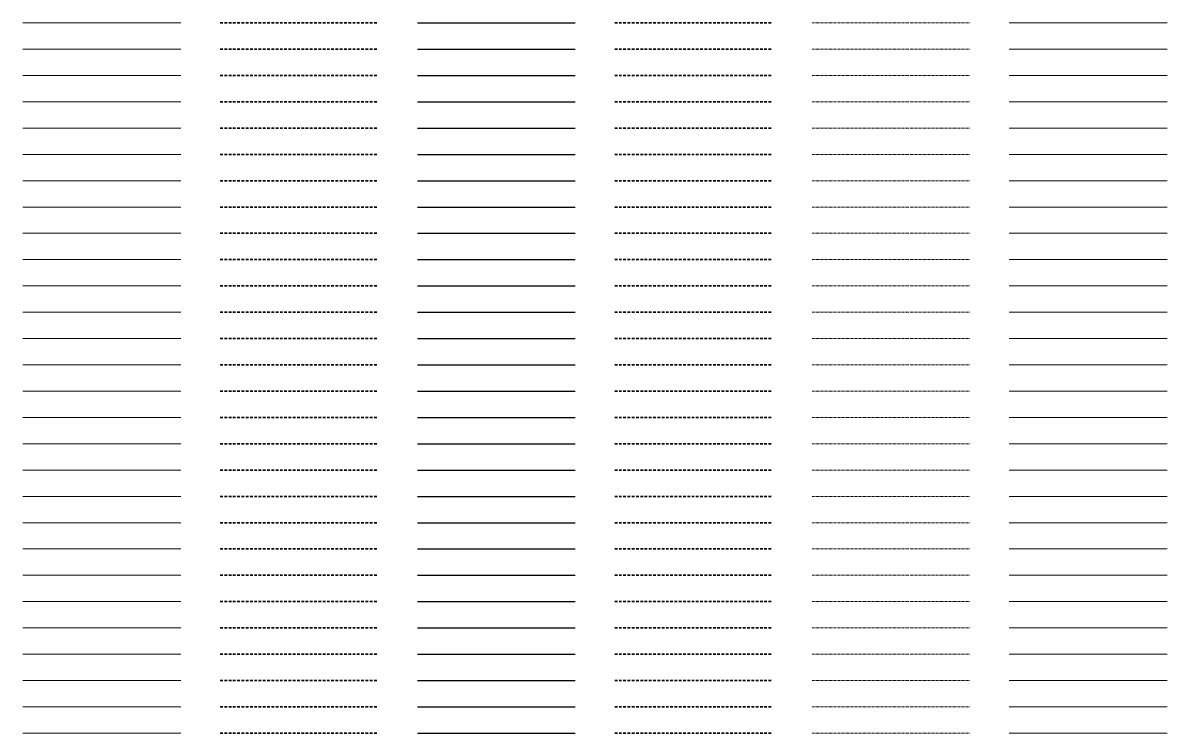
# Model space of a CAD drawing. Header units: metres. Extents: x -170 to 2070, y -13 to 17840.
# Drawn here: x 150 to 1020, y 5000 to 5540 of the extents above; entities that cross this region are included whole.
import ezdxf
from ezdxf.lldxf.tags import DXFTag

# ---------------------------------------------------------------- set-up
doc = ezdxf.new("R2010")
doc.units = ezdxf.units.M
doc.linetypes.add('KL-SO', pattern=[3.25, 2, -1.25])
doc.linetypes.add('KL-VERLATEN-SO', pattern=[3.25, 2, -0.5, 0.25, -0.5])
for name, color, linetype, lineweight in [('B-OI-KL-ET_LS_AARDING_Cu VERTIND_95-G', 7, 'Continuous', 18), ('B-OI-KL-ET_LS_AARDING_Cu VERTIND_95-RESERVE-G', 7, 'KL-RESERVE-SO', 18), ('B-OI-KL-ET_LS_AARDING_Cu VERTIND_95-VERLATEN-G', 7, 'KL-VERLATEN-SO', 18), ('B-OI-KL-ET_LS_AARDING_Cu_25-G', 7, 'Continuous', 18), ('B-OI-KL-ET_LS_AARDING_Cu_25-RESERVE-G', 7, 'KL-RESERVE-SO', 18), ('B-OI-KL-ET_LS_AARDING_Cu_25-VERLATEN-G', 7, 'KL-VERLATEN-SO', 18), ('B-OI-KL-ET_LS_AARDING_Cu_35-G', 7, 'Continuous', 18), ('B-OI-KL-ET_LS_AARDING_Cu_35-RESERVE-G', 7, 'KL-RESERVE-SO', 18), ('B-OI-KL-ET_LS_AARDING_Cu_35-VERLATEN-G', 7, 'KL-VERLATEN-SO', 18), ('B-OI-KL-ET_LS_AARDING_Cu_50-G', 7, 'Continuous', 18), ('B-OI-KL-ET_LS_AARDING_Cu_50-RESERVE-G', 7, 'KL-RESERVE-SO', 18), ('B-OI-KL-ET_LS_AARDING_Cu_50-VERLATEN-G', 7, 'KL-VERLATEN-SO', 18), ('B-OI-KL-ET_LS_AARDING_Cu_6-G', 7, 'Continuous', 18), ('B-OI-KL-ET_LS_AARDING_Cu_6-RESERVE-G', 7, 'KL-RESERVE-SO', 18), ('B-OI-KL-ET_LS_AARDING_Cu_6-VERLATEN-G', 7, 'KL-VERLATEN-SO', 18), ('B-OI-KL-ET_LS_AARDING_Cu_70-G', 7, 'Continuous', 18), ('B-OI-KL-ET_LS_AARDING_Cu_70-RESERVE-G', 7, 'KL-RESERVE-SO', 18), ('B-OI-KL-ET_LS_AARDING_Cu_70-VERLATEN-G', 7, 'KL-VERLATEN-SO', 18), ('B-OI-KL-ET_LS_AARDING_Cu_95-G', 7, 'Continuous', 18), ('B-OI-KL-ET_LS_AARDING_Cu_95-RESERVE-G', 7, 'KL-RESERVE-SO', 18), ('B-OI-KL-ET_LS_AARDING_Cu_95-VERLATEN-G', 7, 'KL-VERLATEN-SO', 18), ('B-OI-KL-ET_LS_DISTRIBUTIE_230 V_2x2.5Cu as2.5-G', 14, 'Continuous', 18), ('B-OI-KL-ET_LS_DISTRIBUTIE_230 V_2x2.5Cu as2.5-RESERVE-G', 14, 'KL-RESERVE-SO', 18), ('B-OI-KL-ET_LS_DISTRIBUTIE_230 V_2x2.5Cu as2.5-VERLATEN-G', 14, 'KL-VERLATEN-SO', 18), ('B-OI-KL-ET_LS_DISTRIBUTIE_230 V_3x10Cu as10-G', 14, 'Continuous', 18), ('B-OI-KL-ET_LS_DISTRIBUTIE_230 V_3x10Cu as10-RESERVE-G', 14, 'KL-RESERVE-SO', 18), ('B-OI-KL-ET_LS_DISTRIBUTIE_230 V_3x10Cu as10-VERLATEN-G', 14, 'KL-VERLATEN-SO', 18), ('B-OI-KL-ET_LS_DISTRIBUTIE_230 V_3x2.5Cu as2.5-G', 14, 'Continuous', 18), ('B-OI-KL-ET_LS_DISTRIBUTIE_230 V_3x2.5Cu as2.5-RESERVE-G', 14, 'KL-RESERVE-SO', 18), ('B-OI-KL-ET_LS_DISTRIBUTIE_230 V_3x2.5Cu as2.5-VERLATEN-G', 14, 'KL-VERLATEN-SO', 18), ('B-OI-KL-ET_LS_DISTRIBUTIE_230 V_3x6Cu as6-G', 14, 'Continuous', 18), ('B-OI-KL-ET_LS_DISTRIBUTIE_230 V_3x6Cu as6-RESERVE-G', 14, 'KL-RESERVE-SO', 18), ('B-OI-KL-ET_LS_DISTRIBUTIE_230 V_3x6Cu as6-VERLATEN-G', 14, 'KL-VERLATEN-SO', 18), ('B-OI-KL-ET_LS_DISTRIBUTIE_230 V_4x10Cu as10-G', 14, 'Continuous', 18), ('B-OI-KL-ET_LS_DISTRIBUTIE_230 V_4x10Cu as10-RESERVE-G', 14, 'KL-RESERVE-SO', 18), ('B-OI-KL-ET_LS_DISTRIBUTIE_230 V_4x10Cu as10-VERLATEN-G', 14, 'KL-VERLATEN-SO', 18), ('B-OI-KL-ET_LS_DISTRIBUTIE_230 V_4x150Al 4x6Cu as50Cu-G', 14, 'Continuous', 18), ('B-OI-KL-ET_LS_DISTRIBUTIE_230 V_4x150Al 4x6Cu as50Cu-RESERVE-G', 14, 'KL-RESERVE-SO', 18), ('B-OI-KL-ET_LS_DISTRIBUTIE_230 V_4x150Al 4x6Cu as50Cu-VERLATEN-G', 14, 'KL-VERLATEN-SO', 18), ('B-OI-KL-ET_LS_DISTRIBUTIE_230 V_4x150Al as50Cu-G', 14, 'Continuous', 18), ('B-OI-KL-ET_LS_DISTRIBUTIE_230 V_4x150Al as50Cu-RESERVE-G', 14, 'KL-RESERVE-SO', 18), ('B-OI-KL-ET_LS_DISTRIBUTIE_230 V_4x150Al as50Cu-VERLATEN-G', 14, 'KL-VERLATEN-SO', 18), ('B-OI-KL-ET_LS_DISTRIBUTIE_230 V_4x16Cu as16-G', 14, 'Continuous', 18), ('B-OI-KL-ET_LS_DISTRIBUTIE_230 V_4x16Cu as16-RESERVE-G', 14, 'KL-RESERVE-SO', 18), ('B-OI-KL-ET_LS_DISTRIBUTIE_230 V_4x16Cu as16-VERLATEN-G', 14, 'KL-VERLATEN-SO', 18), ('B-OI-KL-ET_LS_DISTRIBUTIE_230 V_4x2.5Cu as2.5-G', 14, 'Continuous', 18), ('B-OI-KL-ET_LS_DISTRIBUTIE_230 V_4x2.5Cu as2.5-RESERVE-G', 14, 'KL-RESERVE-SO', 18), ('B-OI-KL-ET_LS_DISTRIBUTIE_230 V_4x2.5Cu as2.5-VERLATEN-G', 14, 'KL-VERLATEN-SO', 18), ('B-OI-KL-ET_LS_DISTRIBUTIE_230 V_4x50Al 4x2.5Cu as25Cu-G', 14, 'Continuous', 18), ('B-OI-KL-ET_LS_DISTRIBUTIE_230 V_4x50Al 4x2.5Cu as25Cu-RESERVE-G', 14, 'KL-RESERVE-SO', 18), ('B-OI-KL-ET_LS_DISTRIBUTIE_230 V_4x50Al 4x2.5Cu as25Cu-VERLATEN-G', 14, 'KL-VERLATEN-SO', 18), ('B-OI-KL-ET_LS_DISTRIBUTIE_230 V_4x6Cu as6-G', 14, 'Continuous', 18), ('B-OI-KL-ET_LS_DISTRIBUTIE_230 V_4x6Cu as6-RESERVE-G', 14, 'KL-RESERVE-SO', 18), ('B-OI-KL-ET_LS_DISTRIBUTIE_230 V_4x6Cu as6-VERLATEN-G', 14, 'KL-VERLATEN-SO', 18), ('B-OI-KL-ET_LS_DISTRIBUTIE_230 V_4x95Al 4x6Cu as35Cu-G', 14, 'Continuous', 18), ('B-OI-KL-ET_LS_DISTRIBUTIE_230 V_4x95Al 4x6Cu as35Cu-RESERVE-G', 14, 'KL-RESERVE-SO', 18), ('B-OI-KL-ET_LS_DISTRIBUTIE_230 V_4x95Al 4x6Cu as35Cu-VERLATEN-G', 14, 'KL-VERLATEN-SO', 18), ('B-OI-KL-ET_LS_DISTRIBUTIE_230 V_5x10Cu-G', 14, 'Continuous', 18), ('B-OI-KL-ET_LS_DISTRIBUTIE_230 V_5x10Cu-RESERVE-G', 14, 'KL-RESERVE-SO', 18), ('B-OI-KL-ET_LS_DISTRIBUTIE_230 V_5x10Cu-VERLATEN-G', 14, 'KL-VERLATEN-SO', 18), ('B-OI-KL-ET_LS_DISTRIBUTIE_230 V_5x16Cu-G', 14, 'Continuous', 18), ('B-OI-KL-ET_LS_DISTRIBUTIE_230 V_5x16Cu-RESERVE-G', 14, 'KL-RESERVE-SO', 18), ('B-OI-KL-ET_LS_DISTRIBUTIE_230 V_5x16Cu-VERLATEN-G', 14, 'KL-VERLATEN-SO', 18), ('B-OI-KL-ET_LS_DISTRIBUTIE_230 V_OVERIG-G', 14, 'Continuous', 18), ('B-OI-KL-ET_LS_DISTRIBUTIE_230 V_OVERIG-RESERVE-G', 14, 'KL-RESERVE-SO', 18), ('B-OI-KL-ET_LS_DISTRIBUTIE_230 V_OVERIG-VERLATEN-G', 14, 'KL-VERLATEN-SO', 18), ('B-OI-KL-ET_LS_DISTRIBUTIE_400 V_2x2.5Cu as2.5-G', 14, 'Continuous', 18), ('B-OI-KL-ET_LS_DISTRIBUTIE_400 V_2x2.5Cu as2.5-RESERVE-G', 14, 'KL-RESERVE-SO', 18), ('B-OI-KL-ET_LS_DISTRIBUTIE_400 V_2x2.5Cu as2.5-VERLATEN-G', 14, 'KL-VERLATEN-SO', 18), ('B-OI-KL-ET_LS_DISTRIBUTIE_400 V_3x10Cu as10-G', 14, 'Continuous', 18), ('B-OI-KL-ET_LS_DISTRIBUTIE_400 V_3x10Cu as10-RESERVE-G', 14, 'KL-RESERVE-SO', 18), ('B-OI-KL-ET_LS_DISTRIBUTIE_400 V_3x10Cu as10-VERLATEN-G', 14, 'KL-VERLATEN-SO', 18), ('B-OI-KL-ET_LS_DISTRIBUTIE_400 V_3x2.5Cu as2.5-G', 14, 'Continuous', 18), ('B-OI-KL-ET_LS_DISTRIBUTIE_400 V_3x2.5Cu as2.5-RESERVE-G', 14, 'KL-RESERVE-SO', 18), ('B-OI-KL-ET_LS_DISTRIBUTIE_400 V_3x2.5Cu as2.5-VERLATEN-G', 14, 'KL-VERLATEN-SO', 18), ('B-OI-KL-ET_LS_DISTRIBUTIE_400 V_3x6Cu as6-G', 14, 'Continuous', 18), ('B-OI-KL-ET_LS_DISTRIBUTIE_400 V_3x6Cu as6-RESERVE-G', 14, 'KL-RESERVE-SO', 18), ('B-OI-KL-ET_LS_DISTRIBUTIE_400 V_3x6Cu as6-VERLATEN-G', 14, 'KL-VERLATEN-SO', 18), ('B-OI-KL-ET_LS_DISTRIBUTIE_400 V_4x10Cu as10-G', 14, 'Continuous', 18), ('B-OI-KL-ET_LS_DISTRIBUTIE_400 V_4x10Cu as10-RESERVE-G', 14, 'KL-RESERVE-SO', 18), ('B-OI-KL-ET_LS_DISTRIBUTIE_400 V_4x10Cu as10-VERLATEN-G', 14, 'KL-VERLATEN-SO', 18), ('B-OI-KL-ET_LS_DISTRIBUTIE_400 V_4x150Al 4x6Cu as50Cu-G', 14, 'Continuous', 18), ('B-OI-KL-ET_LS_DISTRIBUTIE_400 V_4x150Al 4x6Cu as50Cu-RESERVE-G', 14, 'KL-RESERVE-SO', 18), ('B-OI-KL-ET_LS_DISTRIBUTIE_400 V_4x150Al 4x6Cu as50Cu-VERLATEN-G', 14, 'KL-VERLATEN-SO', 18), ('N-OI-KL-ET_LS_AARDING_Cu VERTIND_95-G', 7, 'KL-SO', 35), ('N-OI-KL-ET_LS_AARDING_Cu_25-G', 7, 'KL-SO', 35), ('N-OI-KL-ET_LS_AARDING_Cu_35-G', 7, 'KL-SO', 35), ('N-OI-KL-ET_LS_AARDING_Cu_50-G', 7, 'KL-SO', 35), ('N-OI-KL-ET_LS_AARDING_Cu_6-G', 7, 'KL-SO', 35), ('N-OI-KL-ET_LS_AARDING_Cu_70-G', 7, 'KL-SO', 35), ('N-OI-KL-ET_LS_AARDING_Cu_95-G', 7, 'KL-SO', 35), ('N-OI-KL-ET_LS_DISTRIBUTIE_230 V_2x2.5Cu as2.5-G', 14, 'KL-SO', 35), ('N-OI-KL-ET_LS_DISTRIBUTIE_230 V_3x10Cu as10-G', 14, 'KL-SO', 35), ('N-OI-KL-ET_LS_DISTRIBUTIE_230 V_3x2.5Cu as2.5-G', 14, 'KL-SO', 35), ('N-OI-KL-ET_LS_DISTRIBUTIE_230 V_3x6Cu as6-G', 14, 'KL-SO', 35), ('N-OI-KL-ET_LS_DISTRIBUTIE_230 V_4x10Cu as10-G', 14, 'KL-SO', 35), ('N-OI-KL-ET_LS_DISTRIBUTIE_230 V_4x150Al 4x6Cu as50Cu-G', 14, 'KL-SO', 35), ('N-OI-KL-ET_LS_DISTRIBUTIE_230 V_4x150Al as50Cu-G', 14, 'KL-SO', 35), ('N-OI-KL-ET_LS_DISTRIBUTIE_230 V_4x16Cu as16-G', 14, 'KL-SO', 35), ('N-OI-KL-ET_LS_DISTRIBUTIE_230 V_4x2.5Cu as2.5-G', 14, 'KL-SO', 35), ('N-OI-KL-ET_LS_DISTRIBUTIE_230 V_4x50Al 4x2.5Cu as25Cu-G', 14, 'KL-SO', 35), ('N-OI-KL-ET_LS_DISTRIBUTIE_230 V_4x6Cu as6-G', 14, 'KL-SO', 35), ('N-OI-KL-ET_LS_DISTRIBUTIE_230 V_4x95Al 4x6Cu as35Cu-G', 14, 'KL-SO', 35), ('N-OI-KL-ET_LS_DISTRIBUTIE_230 V_5x10Cu-G', 14, 'KL-SO', 35), ('N-OI-KL-ET_LS_DISTRIBUTIE_230 V_5x16Cu-G', 14, 'KL-SO', 35), ('N-OI-KL-ET_LS_DISTRIBUTIE_230 V_OVERIG-G', 14, 'KL-SO', 35), ('N-OI-KL-ET_LS_DISTRIBUTIE_400 V_2x2.5Cu as2.5-G', 14, 'KL-SO', 35), ('N-OI-KL-ET_LS_DISTRIBUTIE_400 V_3x10Cu as10-G', 14, 'KL-SO', 35), ('N-OI-KL-ET_LS_DISTRIBUTIE_400 V_3x2.5Cu as2.5-G', 14, 'KL-SO', 35), ('N-OI-KL-ET_LS_DISTRIBUTIE_400 V_3x6Cu as6-G', 14, 'KL-SO', 35), ('N-OI-KL-ET_LS_DISTRIBUTIE_400 V_4x10Cu as10-G', 14, 'KL-SO', 35), ('N-OI-KL-ET_LS_DISTRIBUTIE_400 V_4x150Al 4x6Cu as50Cu-G', 14, 'KL-SO', 35), ('R-OI-KL-ET_LS_AARDING_Cu VERTIND_95-G', 7, 'KL-SO', 35), ('R-OI-KL-ET_LS_AARDING_Cu_25-G', 7, 'KL-SO', 35), ('R-OI-KL-ET_LS_AARDING_Cu_35-G', 7, 'KL-SO', 35), ('R-OI-KL-ET_LS_AARDING_Cu_50-G', 7, 'KL-SO', 35), ('R-OI-KL-ET_LS_AARDING_Cu_6-G', 7, 'KL-SO', 35), ('R-OI-KL-ET_LS_AARDING_Cu_70-G', 7, 'KL-SO', 35), ('R-OI-KL-ET_LS_AARDING_Cu_95-G', 7, 'KL-SO', 35), ('R-OI-KL-ET_LS_DISTRIBUTIE_230 V_2x2.5Cu as2.5-G', 14, 'KL-SO', 35), ('R-OI-KL-ET_LS_DISTRIBUTIE_230 V_3x10Cu as10-G', 14, 'KL-SO', 35), ('R-OI-KL-ET_LS_DISTRIBUTIE_230 V_3x2.5Cu as2.5-G', 14, 'KL-SO', 35), ('R-OI-KL-ET_LS_DISTRIBUTIE_230 V_3x6Cu as6-G', 14, 'KL-SO', 35), ('R-OI-KL-ET_LS_DISTRIBUTIE_230 V_4x10Cu as10-G', 14, 'KL-SO', 35), ('R-OI-KL-ET_LS_DISTRIBUTIE_230 V_4x150Al 4x6Cu as50Cu-G', 14, 'KL-SO', 35), ('R-OI-KL-ET_LS_DISTRIBUTIE_230 V_4x150Al as50Cu-G', 14, 'KL-SO', 35), ('R-OI-KL-ET_LS_DISTRIBUTIE_230 V_4x16Cu as16-G', 14, 'KL-SO', 35), ('R-OI-KL-ET_LS_DISTRIBUTIE_230 V_4x2.5Cu as2.5-G', 14, 'KL-SO', 35), ('R-OI-KL-ET_LS_DISTRIBUTIE_230 V_4x50Al 4x2.5Cu as25Cu-G', 14, 'KL-SO', 35), ('R-OI-KL-ET_LS_DISTRIBUTIE_230 V_4x6Cu as6-G', 14, 'KL-SO', 35), ('R-OI-KL-ET_LS_DISTRIBUTIE_230 V_4x95Al 4x6Cu as35Cu-G', 14, 'KL-SO', 35), ('R-OI-KL-ET_LS_DISTRIBUTIE_230 V_5x10Cu-G', 14, 'KL-SO', 35), ('R-OI-KL-ET_LS_DISTRIBUTIE_230 V_5x16Cu-G', 14, 'KL-SO', 35), ('R-OI-KL-ET_LS_DISTRIBUTIE_230 V_OVERIG-G', 14, 'KL-SO', 35), ('R-OI-KL-ET_LS_DISTRIBUTIE_400 V_2x2.5Cu as2.5-G', 14, 'KL-SO', 35), ('R-OI-KL-ET_LS_DISTRIBUTIE_400 V_3x10Cu as10-G', 14, 'KL-SO', 35), ('R-OI-KL-ET_LS_DISTRIBUTIE_400 V_3x2.5Cu as2.5-G', 14, 'KL-SO', 35), ('R-OI-KL-ET_LS_DISTRIBUTIE_400 V_3x6Cu as6-G', 14, 'KL-SO', 35), ('R-OI-KL-ET_LS_DISTRIBUTIE_400 V_4x10Cu as10-G', 14, 'KL-SO', 35), ('R-OI-KL-ET_LS_DISTRIBUTIE_400 V_4x150Al 4x6Cu as50Cu-G', 14, 'KL-SO', 35), ('V-OI-KL-ET_LS_AARDING_Cu VERTIND_95-G', 7, 'V-KL-SO', 25), ('V-OI-KL-ET_LS_AARDING_Cu_25-G', 7, 'V-KL-SO', 25), ('V-OI-KL-ET_LS_AARDING_Cu_35-G', 7, 'V-KL-SO', 25), ('V-OI-KL-ET_LS_AARDING_Cu_50-G', 7, 'V-KL-SO', 25), ('V-OI-KL-ET_LS_AARDING_Cu_6-G', 7, 'V-KL-SO', 25), ('V-OI-KL-ET_LS_AARDING_Cu_70-G', 7, 'V-KL-SO', 25), ('V-OI-KL-ET_LS_AARDING_Cu_95-G', 7, 'V-KL-SO', 25), ('V-OI-KL-ET_LS_DISTRIBUTIE_230 V_2x2.5Cu as2.5-G', 14, 'V-KL-SO', 25), ('V-OI-KL-ET_LS_DISTRIBUTIE_230 V_3x10Cu as10-G', 14, 'V-KL-SO', 25), ('V-OI-KL-ET_LS_DISTRIBUTIE_230 V_3x2.5Cu as2.5-G', 14, 'V-KL-SO', 25), ('V-OI-KL-ET_LS_DISTRIBUTIE_230 V_3x6Cu as6-G', 14, 'V-KL-SO', 25), ('V-OI-KL-ET_LS_DISTRIBUTIE_230 V_4x10Cu as10-G', 14, 'V-KL-SO', 25), ('V-OI-KL-ET_LS_DISTRIBUTIE_230 V_4x150Al 4x6Cu as50Cu-G', 14, 'V-KL-SO', 25), ('V-OI-KL-ET_LS_DISTRIBUTIE_230 V_4x150Al as50Cu-G', 14, 'V-KL-SO', 25), ('V-OI-KL-ET_LS_DISTRIBUTIE_230 V_4x16Cu as16-G', 14, 'V-KL-SO', 25), ('V-OI-KL-ET_LS_DISTRIBUTIE_230 V_4x2.5Cu as2.5-G', 14, 'V-KL-SO', 25), ('V-OI-KL-ET_LS_DISTRIBUTIE_230 V_4x50Al 4x2.5Cu as25Cu-G', 14, 'V-KL-SO', 25), ('V-OI-KL-ET_LS_DISTRIBUTIE_230 V_4x6Cu as6-G', 14, 'V-KL-SO', 25), ('V-OI-KL-ET_LS_DISTRIBUTIE_230 V_4x95Al 4x6Cu as35Cu-G', 14, 'V-KL-SO', 25), ('V-OI-KL-ET_LS_DISTRIBUTIE_230 V_5x10Cu-G', 14, 'V-KL-SO', 25), ('V-OI-KL-ET_LS_DISTRIBUTIE_230 V_5x16Cu-G', 14, 'V-KL-SO', 25), ('V-OI-KL-ET_LS_DISTRIBUTIE_230 V_OVERIG-G', 14, 'V-KL-SO', 25), ('V-OI-KL-ET_LS_DISTRIBUTIE_400 V_2x2.5Cu as2.5-G', 14, 'V-KL-SO', 25), ('V-OI-KL-ET_LS_DISTRIBUTIE_400 V_3x10Cu as10-G', 14, 'V-KL-SO', 25), ('V-OI-KL-ET_LS_DISTRIBUTIE_400 V_3x2.5Cu as2.5-G', 14, 'V-KL-SO', 25), ('V-OI-KL-ET_LS_DISTRIBUTIE_400 V_3x6Cu as6-G', 14, 'V-KL-SO', 25), ('V-OI-KL-ET_LS_DISTRIBUTIE_400 V_4x10Cu as10-G', 14, 'V-KL-SO', 25), ('V-OI-KL-ET_LS_DISTRIBUTIE_400 V_4x150Al 4x6Cu as50Cu-G', 14, 'V-KL-SO', 25)]:
    doc.layers.add(name, color=color, linetype=linetype, lineweight=lineweight)
tags = doc.linetypes.add('KL-RESERVE-SO', pattern='A,7,-2,["RS",Standard,S=1,R=0,X=-1,Y=-0.5],-1.5', length=10.5).pattern_tags.tags
tags[6] = DXFTag(74, 10)
doc.linetypes.add('V-KL-SO', pattern='A,2,[24,nlcs.shx,S=0.75,R=0,X=0,Y=0],2', length=4)

msp = doc.modelspace()

# ---------------------------------------------------------------- linework, layer by layer
at = {"layer": 'B-OI-KL-ET_LS_AARDING_Cu VERTIND_95-G'}
msp.add_line((150, 5000), (270, 5000), dxfattribs=at)
at = {"layer": 'B-OI-KL-ET_LS_AARDING_Cu VERTIND_95-RESERVE-G'}
msp.add_line((900, 5000), (1020, 5000), dxfattribs=at)
at = {"layer": 'B-OI-KL-ET_LS_AARDING_Cu VERTIND_95-VERLATEN-G'}
msp.add_line((750, 5000), (870, 5000), dxfattribs=at)
at = {"layer": 'B-OI-KL-ET_LS_AARDING_Cu_25-G'}
msp.add_line((150, 5020), (270, 5020), dxfattribs=at)
at = {"layer": 'B-OI-KL-ET_LS_AARDING_Cu_25-RESERVE-G'}
msp.add_line((900, 5020), (1020, 5020), dxfattribs=at)
at = {"layer": 'B-OI-KL-ET_LS_AARDING_Cu_25-VERLATEN-G'}
msp.add_line((750, 5020), (870, 5020), dxfattribs=at)
at = {"layer": 'B-OI-KL-ET_LS_AARDING_Cu_35-G'}
msp.add_line((150, 5040), (270, 5040), dxfattribs=at)
at = {"layer": 'B-OI-KL-ET_LS_AARDING_Cu_35-RESERVE-G'}
msp.add_line((900, 5040), (1020, 5040), dxfattribs=at)
at = {"layer": 'B-OI-KL-ET_LS_AARDING_Cu_35-VERLATEN-G'}
msp.add_line((750, 5040), (870, 5040), dxfattribs=at)
at = {"layer": 'B-OI-KL-ET_LS_AARDING_Cu_50-G'}
msp.add_line((150, 5060), (270, 5060), dxfattribs=at)
at = {"layer": 'B-OI-KL-ET_LS_AARDING_Cu_50-RESERVE-G'}
msp.add_line((900, 5060), (1020, 5060), dxfattribs=at)
at = {"layer": 'B-OI-KL-ET_LS_AARDING_Cu_50-VERLATEN-G'}
msp.add_line((750, 5060), (870, 5060), dxfattribs=at)
at = {"layer": 'B-OI-KL-ET_LS_AARDING_Cu_6-G'}
msp.add_line((150, 5080), (270, 5080), dxfattribs=at)
at = {"layer": 'B-OI-KL-ET_LS_AARDING_Cu_6-RESERVE-G'}
msp.add_line((900, 5080), (1020, 5080), dxfattribs=at)
at = {"layer": 'B-OI-KL-ET_LS_AARDING_Cu_6-VERLATEN-G'}
msp.add_line((750, 5080), (870, 5080), dxfattribs=at)
at = {"layer": 'B-OI-KL-ET_LS_AARDING_Cu_70-G'}
msp.add_line((150, 5100), (270, 5100), dxfattribs=at)
at = {"layer": 'B-OI-KL-ET_LS_AARDING_Cu_70-RESERVE-G'}
msp.add_line((900, 5100), (1020, 5100), dxfattribs=at)
at = {"layer": 'B-OI-KL-ET_LS_AARDING_Cu_70-VERLATEN-G'}
msp.add_line((750, 5100), (870, 5100), dxfattribs=at)
at = {"layer": 'B-OI-KL-ET_LS_AARDING_Cu_95-G'}
msp.add_line((150, 5120), (270, 5120), dxfattribs=at)
at = {"layer": 'B-OI-KL-ET_LS_AARDING_Cu_95-RESERVE-G'}
msp.add_line((900, 5120), (1020, 5120), dxfattribs=at)
at = {"layer": 'B-OI-KL-ET_LS_AARDING_Cu_95-VERLATEN-G'}
msp.add_line((750, 5120), (870, 5120), dxfattribs=at)
at = {"layer": 'B-OI-KL-ET_LS_DISTRIBUTIE_230 V_2x2.5Cu as2.5-G'}
msp.add_line((150, 5140), (270, 5140), dxfattribs=at)
at = {"layer": 'B-OI-KL-ET_LS_DISTRIBUTIE_230 V_2x2.5Cu as2.5-RESERVE-G'}
msp.add_line((900, 5140), (1020, 5140), dxfattribs=at)
at = {"layer": 'B-OI-KL-ET_LS_DISTRIBUTIE_230 V_2x2.5Cu as2.5-VERLATEN-G'}
msp.add_line((750, 5140), (870, 5140), dxfattribs=at)
at = {"layer": 'B-OI-KL-ET_LS_DISTRIBUTIE_230 V_3x10Cu as10-G'}
msp.add_line((150, 5160), (270, 5160), dxfattribs=at)
at = {"layer": 'B-OI-KL-ET_LS_DISTRIBUTIE_230 V_3x10Cu as10-RESERVE-G'}
msp.add_line((900, 5160), (1020, 5160), dxfattribs=at)
at = {"layer": 'B-OI-KL-ET_LS_DISTRIBUTIE_230 V_3x10Cu as10-VERLATEN-G'}
msp.add_line((750, 5160), (870, 5160), dxfattribs=at)
at = {"layer": 'B-OI-KL-ET_LS_DISTRIBUTIE_230 V_3x2.5Cu as2.5-G'}
msp.add_line((150, 5180), (270, 5180), dxfattribs=at)
at = {"layer": 'B-OI-KL-ET_LS_DISTRIBUTIE_230 V_3x2.5Cu as2.5-RESERVE-G'}
msp.add_line((900, 5180), (1020, 5180), dxfattribs=at)
at = {"layer": 'B-OI-KL-ET_LS_DISTRIBUTIE_230 V_3x2.5Cu as2.5-VERLATEN-G'}
msp.add_line((750, 5180), (870, 5180), dxfattribs=at)
at = {"layer": 'B-OI-KL-ET_LS_DISTRIBUTIE_230 V_3x6Cu as6-G'}
msp.add_line((150, 5200), (270, 5200), dxfattribs=at)
at = {"layer": 'B-OI-KL-ET_LS_DISTRIBUTIE_230 V_3x6Cu as6-RESERVE-G'}
msp.add_line((900, 5200), (1020, 5200), dxfattribs=at)
at = {"layer": 'B-OI-KL-ET_LS_DISTRIBUTIE_230 V_3x6Cu as6-VERLATEN-G'}
msp.add_line((750, 5200), (870, 5200), dxfattribs=at)
at = {"layer": 'B-OI-KL-ET_LS_DISTRIBUTIE_230 V_4x10Cu as10-G'}
msp.add_line((150, 5220), (270, 5220), dxfattribs=at)
at = {"layer": 'B-OI-KL-ET_LS_DISTRIBUTIE_230 V_4x10Cu as10-RESERVE-G'}
msp.add_line((900, 5220), (1020, 5220), dxfattribs=at)
at = {"layer": 'B-OI-KL-ET_LS_DISTRIBUTIE_230 V_4x10Cu as10-VERLATEN-G'}
msp.add_line((750, 5220), (870, 5220), dxfattribs=at)
at = {"layer": 'B-OI-KL-ET_LS_DISTRIBUTIE_230 V_4x150Al 4x6Cu as50Cu-G'}
msp.add_line((150, 5240), (270, 5240), dxfattribs=at)
at = {"layer": 'B-OI-KL-ET_LS_DISTRIBUTIE_230 V_4x150Al 4x6Cu as50Cu-RESERVE-G'}
msp.add_line((900, 5240), (1020, 5240), dxfattribs=at)
at = {"layer": 'B-OI-KL-ET_LS_DISTRIBUTIE_230 V_4x150Al 4x6Cu as50Cu-VERLATEN-G'}
msp.add_line((750, 5240), (870, 5240), dxfattribs=at)
at = {"layer": 'B-OI-KL-ET_LS_DISTRIBUTIE_230 V_4x150Al as50Cu-G'}
msp.add_line((150, 5260), (270, 5260), dxfattribs=at)
at = {"layer": 'B-OI-KL-ET_LS_DISTRIBUTIE_230 V_4x150Al as50Cu-RESERVE-G'}
msp.add_line((900, 5260), (1020, 5260), dxfattribs=at)
at = {"layer": 'B-OI-KL-ET_LS_DISTRIBUTIE_230 V_4x150Al as50Cu-VERLATEN-G'}
msp.add_line((750, 5260), (870, 5260), dxfattribs=at)
at = {"layer": 'B-OI-KL-ET_LS_DISTRIBUTIE_230 V_4x16Cu as16-G'}
msp.add_line((150, 5280), (270, 5280), dxfattribs=at)
at = {"layer": 'B-OI-KL-ET_LS_DISTRIBUTIE_230 V_4x16Cu as16-RESERVE-G'}
msp.add_line((900, 5280), (1020, 5280), dxfattribs=at)
at = {"layer": 'B-OI-KL-ET_LS_DISTRIBUTIE_230 V_4x16Cu as16-VERLATEN-G'}
msp.add_line((750, 5280), (870, 5280), dxfattribs=at)
at = {"layer": 'B-OI-KL-ET_LS_DISTRIBUTIE_230 V_4x2.5Cu as2.5-G'}
msp.add_line((150, 5300), (270, 5300), dxfattribs=at)
at = {"layer": 'B-OI-KL-ET_LS_DISTRIBUTIE_230 V_4x2.5Cu as2.5-RESERVE-G'}
msp.add_line((900, 5300), (1020, 5300), dxfattribs=at)
at = {"layer": 'B-OI-KL-ET_LS_DISTRIBUTIE_230 V_4x2.5Cu as2.5-VERLATEN-G'}
msp.add_line((750, 5300), (870, 5300), dxfattribs=at)
at = {"layer": 'B-OI-KL-ET_LS_DISTRIBUTIE_230 V_4x50Al 4x2.5Cu as25Cu-G'}
msp.add_line((150, 5320), (270, 5320), dxfattribs=at)
at = {"layer": 'B-OI-KL-ET_LS_DISTRIBUTIE_230 V_4x50Al 4x2.5Cu as25Cu-RESERVE-G'}
msp.add_line((900, 5320), (1020, 5320), dxfattribs=at)
at = {"layer": 'B-OI-KL-ET_LS_DISTRIBUTIE_230 V_4x50Al 4x2.5Cu as25Cu-VERLATEN-G'}
msp.add_line((750, 5320), (870, 5320), dxfattribs=at)
at = {"layer": 'B-OI-KL-ET_LS_DISTRIBUTIE_230 V_4x6Cu as6-G'}
msp.add_line((150, 5340), (270, 5340), dxfattribs=at)
at = {"layer": 'B-OI-KL-ET_LS_DISTRIBUTIE_230 V_4x6Cu as6-RESERVE-G'}
msp.add_line((900, 5340), (1020, 5340), dxfattribs=at)
at = {"layer": 'B-OI-KL-ET_LS_DISTRIBUTIE_230 V_4x6Cu as6-VERLATEN-G'}
msp.add_line((750, 5340), (870, 5340), dxfattribs=at)
at = {"layer": 'B-OI-KL-ET_LS_DISTRIBUTIE_230 V_4x95Al 4x6Cu as35Cu-G'}
msp.add_line((150, 5360), (270, 5360), dxfattribs=at)
at = {"layer": 'B-OI-KL-ET_LS_DISTRIBUTIE_230 V_4x95Al 4x6Cu as35Cu-RESERVE-G'}
msp.add_line((900, 5360), (1020, 5360), dxfattribs=at)
at = {"layer": 'B-OI-KL-ET_LS_DISTRIBUTIE_230 V_4x95Al 4x6Cu as35Cu-VERLATEN-G'}
msp.add_line((750, 5360), (870, 5360), dxfattribs=at)
at = {"layer": 'B-OI-KL-ET_LS_DISTRIBUTIE_230 V_5x10Cu-G'}
msp.add_line((150, 5380), (270, 5380), dxfattribs=at)
at = {"layer": 'B-OI-KL-ET_LS_DISTRIBUTIE_230 V_5x10Cu-RESERVE-G'}
msp.add_line((900, 5380), (1020, 5380), dxfattribs=at)
at = {"layer": 'B-OI-KL-ET_LS_DISTRIBUTIE_230 V_5x10Cu-VERLATEN-G'}
msp.add_line((750, 5380), (870, 5380), dxfattribs=at)
at = {"layer": 'B-OI-KL-ET_LS_DISTRIBUTIE_230 V_5x16Cu-G'}
msp.add_line((150, 5400), (270, 5400), dxfattribs=at)
at = {"layer": 'B-OI-KL-ET_LS_DISTRIBUTIE_230 V_5x16Cu-RESERVE-G'}
msp.add_line((900, 5400), (1020, 5400), dxfattribs=at)
at = {"layer": 'B-OI-KL-ET_LS_DISTRIBUTIE_230 V_5x16Cu-VERLATEN-G'}
msp.add_line((750, 5400), (870, 5400), dxfattribs=at)
at = {"layer": 'B-OI-KL-ET_LS_DISTRIBUTIE_230 V_OVERIG-G'}
msp.add_line((150, 5420), (270, 5420), dxfattribs=at)
at = {"layer": 'B-OI-KL-ET_LS_DISTRIBUTIE_230 V_OVERIG-RESERVE-G'}
msp.add_line((900, 5420), (1020, 5420), dxfattribs=at)
at = {"layer": 'B-OI-KL-ET_LS_DISTRIBUTIE_230 V_OVERIG-VERLATEN-G'}
msp.add_line((750, 5420), (870, 5420), dxfattribs=at)
at = {"layer": 'B-OI-KL-ET_LS_DISTRIBUTIE_400 V_2x2.5Cu as2.5-G'}
msp.add_line((150, 5440), (270, 5440), dxfattribs=at)
at = {"layer": 'B-OI-KL-ET_LS_DISTRIBUTIE_400 V_2x2.5Cu as2.5-RESERVE-G'}
msp.add_line((900, 5440), (1020, 5440), dxfattribs=at)
at = {"layer": 'B-OI-KL-ET_LS_DISTRIBUTIE_400 V_2x2.5Cu as2.5-VERLATEN-G'}
msp.add_line((750, 5440), (870, 5440), dxfattribs=at)
at = {"layer": 'B-OI-KL-ET_LS_DISTRIBUTIE_400 V_3x10Cu as10-G'}
msp.add_line((150, 5460), (270, 5460), dxfattribs=at)
at = {"layer": 'B-OI-KL-ET_LS_DISTRIBUTIE_400 V_3x10Cu as10-RESERVE-G'}
msp.add_line((900, 5460), (1020, 5460), dxfattribs=at)
at = {"layer": 'B-OI-KL-ET_LS_DISTRIBUTIE_400 V_3x10Cu as10-VERLATEN-G'}
msp.add_line((750, 5460), (870, 5460), dxfattribs=at)
at = {"layer": 'B-OI-KL-ET_LS_DISTRIBUTIE_400 V_3x2.5Cu as2.5-G'}
msp.add_line((150, 5480), (270, 5480), dxfattribs=at)
at = {"layer": 'B-OI-KL-ET_LS_DISTRIBUTIE_400 V_3x2.5Cu as2.5-RESERVE-G'}
msp.add_line((900, 5480), (1020, 5480), dxfattribs=at)
at = {"layer": 'B-OI-KL-ET_LS_DISTRIBUTIE_400 V_3x2.5Cu as2.5-VERLATEN-G'}
msp.add_line((750, 5480), (870, 5480), dxfattribs=at)
at = {"layer": 'B-OI-KL-ET_LS_DISTRIBUTIE_400 V_3x6Cu as6-G'}
msp.add_line((150, 5500), (270, 5500), dxfattribs=at)
at = {"layer": 'B-OI-KL-ET_LS_DISTRIBUTIE_400 V_3x6Cu as6-RESERVE-G'}
msp.add_line((900, 5500), (1020, 5500), dxfattribs=at)
at = {"layer": 'B-OI-KL-ET_LS_DISTRIBUTIE_400 V_3x6Cu as6-VERLATEN-G'}
msp.add_line((750, 5500), (870, 5500), dxfattribs=at)
at = {"layer": 'B-OI-KL-ET_LS_DISTRIBUTIE_400 V_4x10Cu as10-G'}
msp.add_line((150, 5520), (270, 5520), dxfattribs=at)
at = {"layer": 'B-OI-KL-ET_LS_DISTRIBUTIE_400 V_4x10Cu as10-RESERVE-G'}
msp.add_line((900, 5520), (1020, 5520), dxfattribs=at)
at = {"layer": 'B-OI-KL-ET_LS_DISTRIBUTIE_400 V_4x10Cu as10-VERLATEN-G'}
msp.add_line((750, 5520), (870, 5520), dxfattribs=at)
at = {"layer": 'B-OI-KL-ET_LS_DISTRIBUTIE_400 V_4x150Al 4x6Cu as50Cu-G'}
msp.add_line((150, 5540), (270, 5540), dxfattribs=at)
at = {"layer": 'B-OI-KL-ET_LS_DISTRIBUTIE_400 V_4x150Al 4x6Cu as50Cu-RESERVE-G'}
msp.add_line((900, 5540), (1020, 5540), dxfattribs=at)
at = {"layer": 'B-OI-KL-ET_LS_DISTRIBUTIE_400 V_4x150Al 4x6Cu as50Cu-VERLATEN-G'}
msp.add_line((750, 5540), (870, 5540), dxfattribs=at)
at = {"layer": 'N-OI-KL-ET_LS_AARDING_Cu VERTIND_95-G'}
msp.add_line((300, 5000), (420, 5000), dxfattribs=at)
at = {"layer": 'N-OI-KL-ET_LS_AARDING_Cu_25-G'}
msp.add_line((300, 5020), (420, 5020), dxfattribs=at)
at = {"layer": 'N-OI-KL-ET_LS_AARDING_Cu_35-G'}
msp.add_line((300, 5040), (420, 5040), dxfattribs=at)
at = {"layer": 'N-OI-KL-ET_LS_AARDING_Cu_50-G'}
msp.add_line((300, 5060), (420, 5060), dxfattribs=at)
at = {"layer": 'N-OI-KL-ET_LS_AARDING_Cu_6-G'}
msp.add_line((300, 5080), (420, 5080), dxfattribs=at)
at = {"layer": 'N-OI-KL-ET_LS_AARDING_Cu_70-G'}
msp.add_line((300, 5100), (420, 5100), dxfattribs=at)
at = {"layer": 'N-OI-KL-ET_LS_AARDING_Cu_95-G'}
msp.add_line((300, 5120), (420, 5120), dxfattribs=at)
at = {"layer": 'N-OI-KL-ET_LS_DISTRIBUTIE_230 V_2x2.5Cu as2.5-G'}
msp.add_line((300, 5140), (420, 5140), dxfattribs=at)
at = {"layer": 'N-OI-KL-ET_LS_DISTRIBUTIE_230 V_3x10Cu as10-G'}
msp.add_line((300, 5160), (420, 5160), dxfattribs=at)
at = {"layer": 'N-OI-KL-ET_LS_DISTRIBUTIE_230 V_3x2.5Cu as2.5-G'}
msp.add_line((300, 5180), (420, 5180), dxfattribs=at)
at = {"layer": 'N-OI-KL-ET_LS_DISTRIBUTIE_230 V_3x6Cu as6-G'}
msp.add_line((300, 5200), (420, 5200), dxfattribs=at)
at = {"layer": 'N-OI-KL-ET_LS_DISTRIBUTIE_230 V_4x10Cu as10-G'}
msp.add_line((300, 5220), (420, 5220), dxfattribs=at)
at = {"layer": 'N-OI-KL-ET_LS_DISTRIBUTIE_230 V_4x150Al 4x6Cu as50Cu-G'}
msp.add_line((300, 5240), (420, 5240), dxfattribs=at)
at = {"layer": 'N-OI-KL-ET_LS_DISTRIBUTIE_230 V_4x150Al as50Cu-G'}
msp.add_line((300, 5260), (420, 5260), dxfattribs=at)
at = {"layer": 'N-OI-KL-ET_LS_DISTRIBUTIE_230 V_4x16Cu as16-G'}
msp.add_line((300, 5280), (420, 5280), dxfattribs=at)
at = {"layer": 'N-OI-KL-ET_LS_DISTRIBUTIE_230 V_4x2.5Cu as2.5-G'}
msp.add_line((300, 5300), (420, 5300), dxfattribs=at)
at = {"layer": 'N-OI-KL-ET_LS_DISTRIBUTIE_230 V_4x50Al 4x2.5Cu as25Cu-G'}
msp.add_line((300, 5320), (420, 5320), dxfattribs=at)
at = {"layer": 'N-OI-KL-ET_LS_DISTRIBUTIE_230 V_4x6Cu as6-G'}
msp.add_line((300, 5340), (420, 5340), dxfattribs=at)
at = {"layer": 'N-OI-KL-ET_LS_DISTRIBUTIE_230 V_4x95Al 4x6Cu as35Cu-G'}
msp.add_line((300, 5360), (420, 5360), dxfattribs=at)
at = {"layer": 'N-OI-KL-ET_LS_DISTRIBUTIE_230 V_5x10Cu-G'}
msp.add_line((300, 5380), (420, 5380), dxfattribs=at)
at = {"layer": 'N-OI-KL-ET_LS_DISTRIBUTIE_230 V_5x16Cu-G'}
msp.add_line((300, 5400), (420, 5400), dxfattribs=at)
at = {"layer": 'N-OI-KL-ET_LS_DISTRIBUTIE_230 V_OVERIG-G'}
msp.add_line((300, 5420), (420, 5420), dxfattribs=at)
at = {"layer": 'N-OI-KL-ET_LS_DISTRIBUTIE_400 V_2x2.5Cu as2.5-G'}
msp.add_line((300, 5440), (420, 5440), dxfattribs=at)
at = {"layer": 'N-OI-KL-ET_LS_DISTRIBUTIE_400 V_3x10Cu as10-G'}
msp.add_line((300, 5460), (420, 5460), dxfattribs=at)
at = {"layer": 'N-OI-KL-ET_LS_DISTRIBUTIE_400 V_3x2.5Cu as2.5-G'}
msp.add_line((300, 5480), (420, 5480), dxfattribs=at)
at = {"layer": 'N-OI-KL-ET_LS_DISTRIBUTIE_400 V_3x6Cu as6-G'}
msp.add_line((300, 5500), (420, 5500), dxfattribs=at)
at = {"layer": 'N-OI-KL-ET_LS_DISTRIBUTIE_400 V_4x10Cu as10-G'}
msp.add_line((300, 5520), (420, 5520), dxfattribs=at)
at = {"layer": 'N-OI-KL-ET_LS_DISTRIBUTIE_400 V_4x150Al 4x6Cu as50Cu-G'}
msp.add_line((300, 5540), (420, 5540), dxfattribs=at)
at = {"layer": 'R-OI-KL-ET_LS_AARDING_Cu VERTIND_95-G'}
msp.add_line((600, 5000), (720, 5000), dxfattribs=at)
at = {"layer": 'R-OI-KL-ET_LS_AARDING_Cu_25-G'}
msp.add_line((600, 5020), (720, 5020), dxfattribs=at)
at = {"layer": 'R-OI-KL-ET_LS_AARDING_Cu_35-G'}
msp.add_line((600, 5040), (720, 5040), dxfattribs=at)
at = {"layer": 'R-OI-KL-ET_LS_AARDING_Cu_50-G'}
msp.add_line((600, 5060), (720, 5060), dxfattribs=at)
at = {"layer": 'R-OI-KL-ET_LS_AARDING_Cu_6-G'}
msp.add_line((600, 5080), (720, 5080), dxfattribs=at)
at = {"layer": 'R-OI-KL-ET_LS_AARDING_Cu_70-G'}
msp.add_line((600, 5100), (720, 5100), dxfattribs=at)
at = {"layer": 'R-OI-KL-ET_LS_AARDING_Cu_95-G'}
msp.add_line((600, 5120), (720, 5120), dxfattribs=at)
at = {"layer": 'R-OI-KL-ET_LS_DISTRIBUTIE_230 V_2x2.5Cu as2.5-G'}
msp.add_line((600, 5140), (720, 5140), dxfattribs=at)
at = {"layer": 'R-OI-KL-ET_LS_DISTRIBUTIE_230 V_3x10Cu as10-G'}
msp.add_line((600, 5160), (720, 5160), dxfattribs=at)
at = {"layer": 'R-OI-KL-ET_LS_DISTRIBUTIE_230 V_3x2.5Cu as2.5-G'}
msp.add_line((600, 5180), (720, 5180), dxfattribs=at)
at = {"layer": 'R-OI-KL-ET_LS_DISTRIBUTIE_230 V_3x6Cu as6-G'}
msp.add_line((600, 5200), (720, 5200), dxfattribs=at)
at = {"layer": 'R-OI-KL-ET_LS_DISTRIBUTIE_230 V_4x10Cu as10-G'}
msp.add_line((600, 5220), (720, 5220), dxfattribs=at)
at = {"layer": 'R-OI-KL-ET_LS_DISTRIBUTIE_230 V_4x150Al 4x6Cu as50Cu-G'}
msp.add_line((600, 5240), (720, 5240), dxfattribs=at)
at = {"layer": 'R-OI-KL-ET_LS_DISTRIBUTIE_230 V_4x150Al as50Cu-G'}
msp.add_line((600, 5260), (720, 5260), dxfattribs=at)
at = {"layer": 'R-OI-KL-ET_LS_DISTRIBUTIE_230 V_4x16Cu as16-G'}
msp.add_line((600, 5280), (720, 5280), dxfattribs=at)
at = {"layer": 'R-OI-KL-ET_LS_DISTRIBUTIE_230 V_4x2.5Cu as2.5-G'}
msp.add_line((600, 5300), (720, 5300), dxfattribs=at)
at = {"layer": 'R-OI-KL-ET_LS_DISTRIBUTIE_230 V_4x50Al 4x2.5Cu as25Cu-G'}
msp.add_line((600, 5320), (720, 5320), dxfattribs=at)
at = {"layer": 'R-OI-KL-ET_LS_DISTRIBUTIE_230 V_4x6Cu as6-G'}
msp.add_line((600, 5340), (720, 5340), dxfattribs=at)
at = {"layer": 'R-OI-KL-ET_LS_DISTRIBUTIE_230 V_4x95Al 4x6Cu as35Cu-G'}
msp.add_line((600, 5360), (720, 5360), dxfattribs=at)
at = {"layer": 'R-OI-KL-ET_LS_DISTRIBUTIE_230 V_5x10Cu-G'}
msp.add_line((600, 5380), (720, 5380), dxfattribs=at)
at = {"layer": 'R-OI-KL-ET_LS_DISTRIBUTIE_230 V_5x16Cu-G'}
msp.add_line((600, 5400), (720, 5400), dxfattribs=at)
at = {"layer": 'R-OI-KL-ET_LS_DISTRIBUTIE_230 V_OVERIG-G'}
msp.add_line((600, 5420), (720, 5420), dxfattribs=at)
at = {"layer": 'R-OI-KL-ET_LS_DISTRIBUTIE_400 V_2x2.5Cu as2.5-G'}
msp.add_line((600, 5440), (720, 5440), dxfattribs=at)
at = {"layer": 'R-OI-KL-ET_LS_DISTRIBUTIE_400 V_3x10Cu as10-G'}
msp.add_line((600, 5460), (720, 5460), dxfattribs=at)
at = {"layer": 'R-OI-KL-ET_LS_DISTRIBUTIE_400 V_3x2.5Cu as2.5-G'}
msp.add_line((600, 5480), (720, 5480), dxfattribs=at)
at = {"layer": 'R-OI-KL-ET_LS_DISTRIBUTIE_400 V_3x6Cu as6-G'}
msp.add_line((600, 5500), (720, 5500), dxfattribs=at)
at = {"layer": 'R-OI-KL-ET_LS_DISTRIBUTIE_400 V_4x10Cu as10-G'}
msp.add_line((600, 5520), (720, 5520), dxfattribs=at)
at = {"layer": 'R-OI-KL-ET_LS_DISTRIBUTIE_400 V_4x150Al 4x6Cu as50Cu-G'}
msp.add_line((600, 5540), (720, 5540), dxfattribs=at)
at = {"layer": 'V-OI-KL-ET_LS_AARDING_Cu VERTIND_95-G'}
msp.add_line((450, 5000), (570, 5000), dxfattribs=at)
at = {"layer": 'V-OI-KL-ET_LS_AARDING_Cu_25-G'}
msp.add_line((450, 5020), (570, 5020), dxfattribs=at)
at = {"layer": 'V-OI-KL-ET_LS_AARDING_Cu_35-G'}
msp.add_line((450, 5040), (570, 5040), dxfattribs=at)
at = {"layer": 'V-OI-KL-ET_LS_AARDING_Cu_50-G'}
msp.add_line((450, 5060), (570, 5060), dxfattribs=at)
at = {"layer": 'V-OI-KL-ET_LS_AARDING_Cu_6-G'}
msp.add_line((450, 5080), (570, 5080), dxfattribs=at)
at = {"layer": 'V-OI-KL-ET_LS_AARDING_Cu_70-G'}
msp.add_line((450, 5100), (570, 5100), dxfattribs=at)
at = {"layer": 'V-OI-KL-ET_LS_AARDING_Cu_95-G'}
msp.add_line((450, 5120), (570, 5120), dxfattribs=at)
at = {"layer": 'V-OI-KL-ET_LS_DISTRIBUTIE_230 V_2x2.5Cu as2.5-G'}
msp.add_line((450, 5140), (570, 5140), dxfattribs=at)
at = {"layer": 'V-OI-KL-ET_LS_DISTRIBUTIE_230 V_3x10Cu as10-G'}
msp.add_line((450, 5160), (570, 5160), dxfattribs=at)
at = {"layer": 'V-OI-KL-ET_LS_DISTRIBUTIE_230 V_3x2.5Cu as2.5-G'}
msp.add_line((450, 5180), (570, 5180), dxfattribs=at)
at = {"layer": 'V-OI-KL-ET_LS_DISTRIBUTIE_230 V_3x6Cu as6-G'}
msp.add_line((450, 5200), (570, 5200), dxfattribs=at)
at = {"layer": 'V-OI-KL-ET_LS_DISTRIBUTIE_230 V_4x10Cu as10-G'}
msp.add_line((450, 5220), (570, 5220), dxfattribs=at)
at = {"layer": 'V-OI-KL-ET_LS_DISTRIBUTIE_230 V_4x150Al 4x6Cu as50Cu-G'}
msp.add_line((450, 5240), (570, 5240), dxfattribs=at)
at = {"layer": 'V-OI-KL-ET_LS_DISTRIBUTIE_230 V_4x150Al as50Cu-G'}
msp.add_line((450, 5260), (570, 5260), dxfattribs=at)
at = {"layer": 'V-OI-KL-ET_LS_DISTRIBUTIE_230 V_4x16Cu as16-G'}
msp.add_line((450, 5280), (570, 5280), dxfattribs=at)
at = {"layer": 'V-OI-KL-ET_LS_DISTRIBUTIE_230 V_4x2.5Cu as2.5-G'}
msp.add_line((450, 5300), (570, 5300), dxfattribs=at)
at = {"layer": 'V-OI-KL-ET_LS_DISTRIBUTIE_230 V_4x50Al 4x2.5Cu as25Cu-G'}
msp.add_line((450, 5320), (570, 5320), dxfattribs=at)
at = {"layer": 'V-OI-KL-ET_LS_DISTRIBUTIE_230 V_4x6Cu as6-G'}
msp.add_line((450, 5340), (570, 5340), dxfattribs=at)
at = {"layer": 'V-OI-KL-ET_LS_DISTRIBUTIE_230 V_4x95Al 4x6Cu as35Cu-G'}
msp.add_line((450, 5360), (570, 5360), dxfattribs=at)
at = {"layer": 'V-OI-KL-ET_LS_DISTRIBUTIE_230 V_5x10Cu-G'}
msp.add_line((450, 5380), (570, 5380), dxfattribs=at)
at = {"layer": 'V-OI-KL-ET_LS_DISTRIBUTIE_230 V_5x16Cu-G'}
msp.add_line((450, 5400), (570, 5400), dxfattribs=at)
at = {"layer": 'V-OI-KL-ET_LS_DISTRIBUTIE_230 V_OVERIG-G'}
msp.add_line((450, 5420), (570, 5420), dxfattribs=at)
at = {"layer": 'V-OI-KL-ET_LS_DISTRIBUTIE_400 V_2x2.5Cu as2.5-G'}
msp.add_line((450, 5440), (570, 5440), dxfattribs=at)
at = {"layer": 'V-OI-KL-ET_LS_DISTRIBUTIE_400 V_3x10Cu as10-G'}
msp.add_line((450, 5460), (570, 5460), dxfattribs=at)
at = {"layer": 'V-OI-KL-ET_LS_DISTRIBUTIE_400 V_3x2.5Cu as2.5-G'}
msp.add_line((450, 5480), (570, 5480), dxfattribs=at)
at = {"layer": 'V-OI-KL-ET_LS_DISTRIBUTIE_400 V_3x6Cu as6-G'}
msp.add_line((450, 5500), (570, 5500), dxfattribs=at)
at = {"layer": 'V-OI-KL-ET_LS_DISTRIBUTIE_400 V_4x10Cu as10-G'}
msp.add_line((450, 5520), (570, 5520), dxfattribs=at)
at = {"layer": 'V-OI-KL-ET_LS_DISTRIBUTIE_400 V_4x150Al 4x6Cu as50Cu-G'}
msp.add_line((450, 5540), (570, 5540), dxfattribs=at)

doc.saveas('drawing.dxf')
